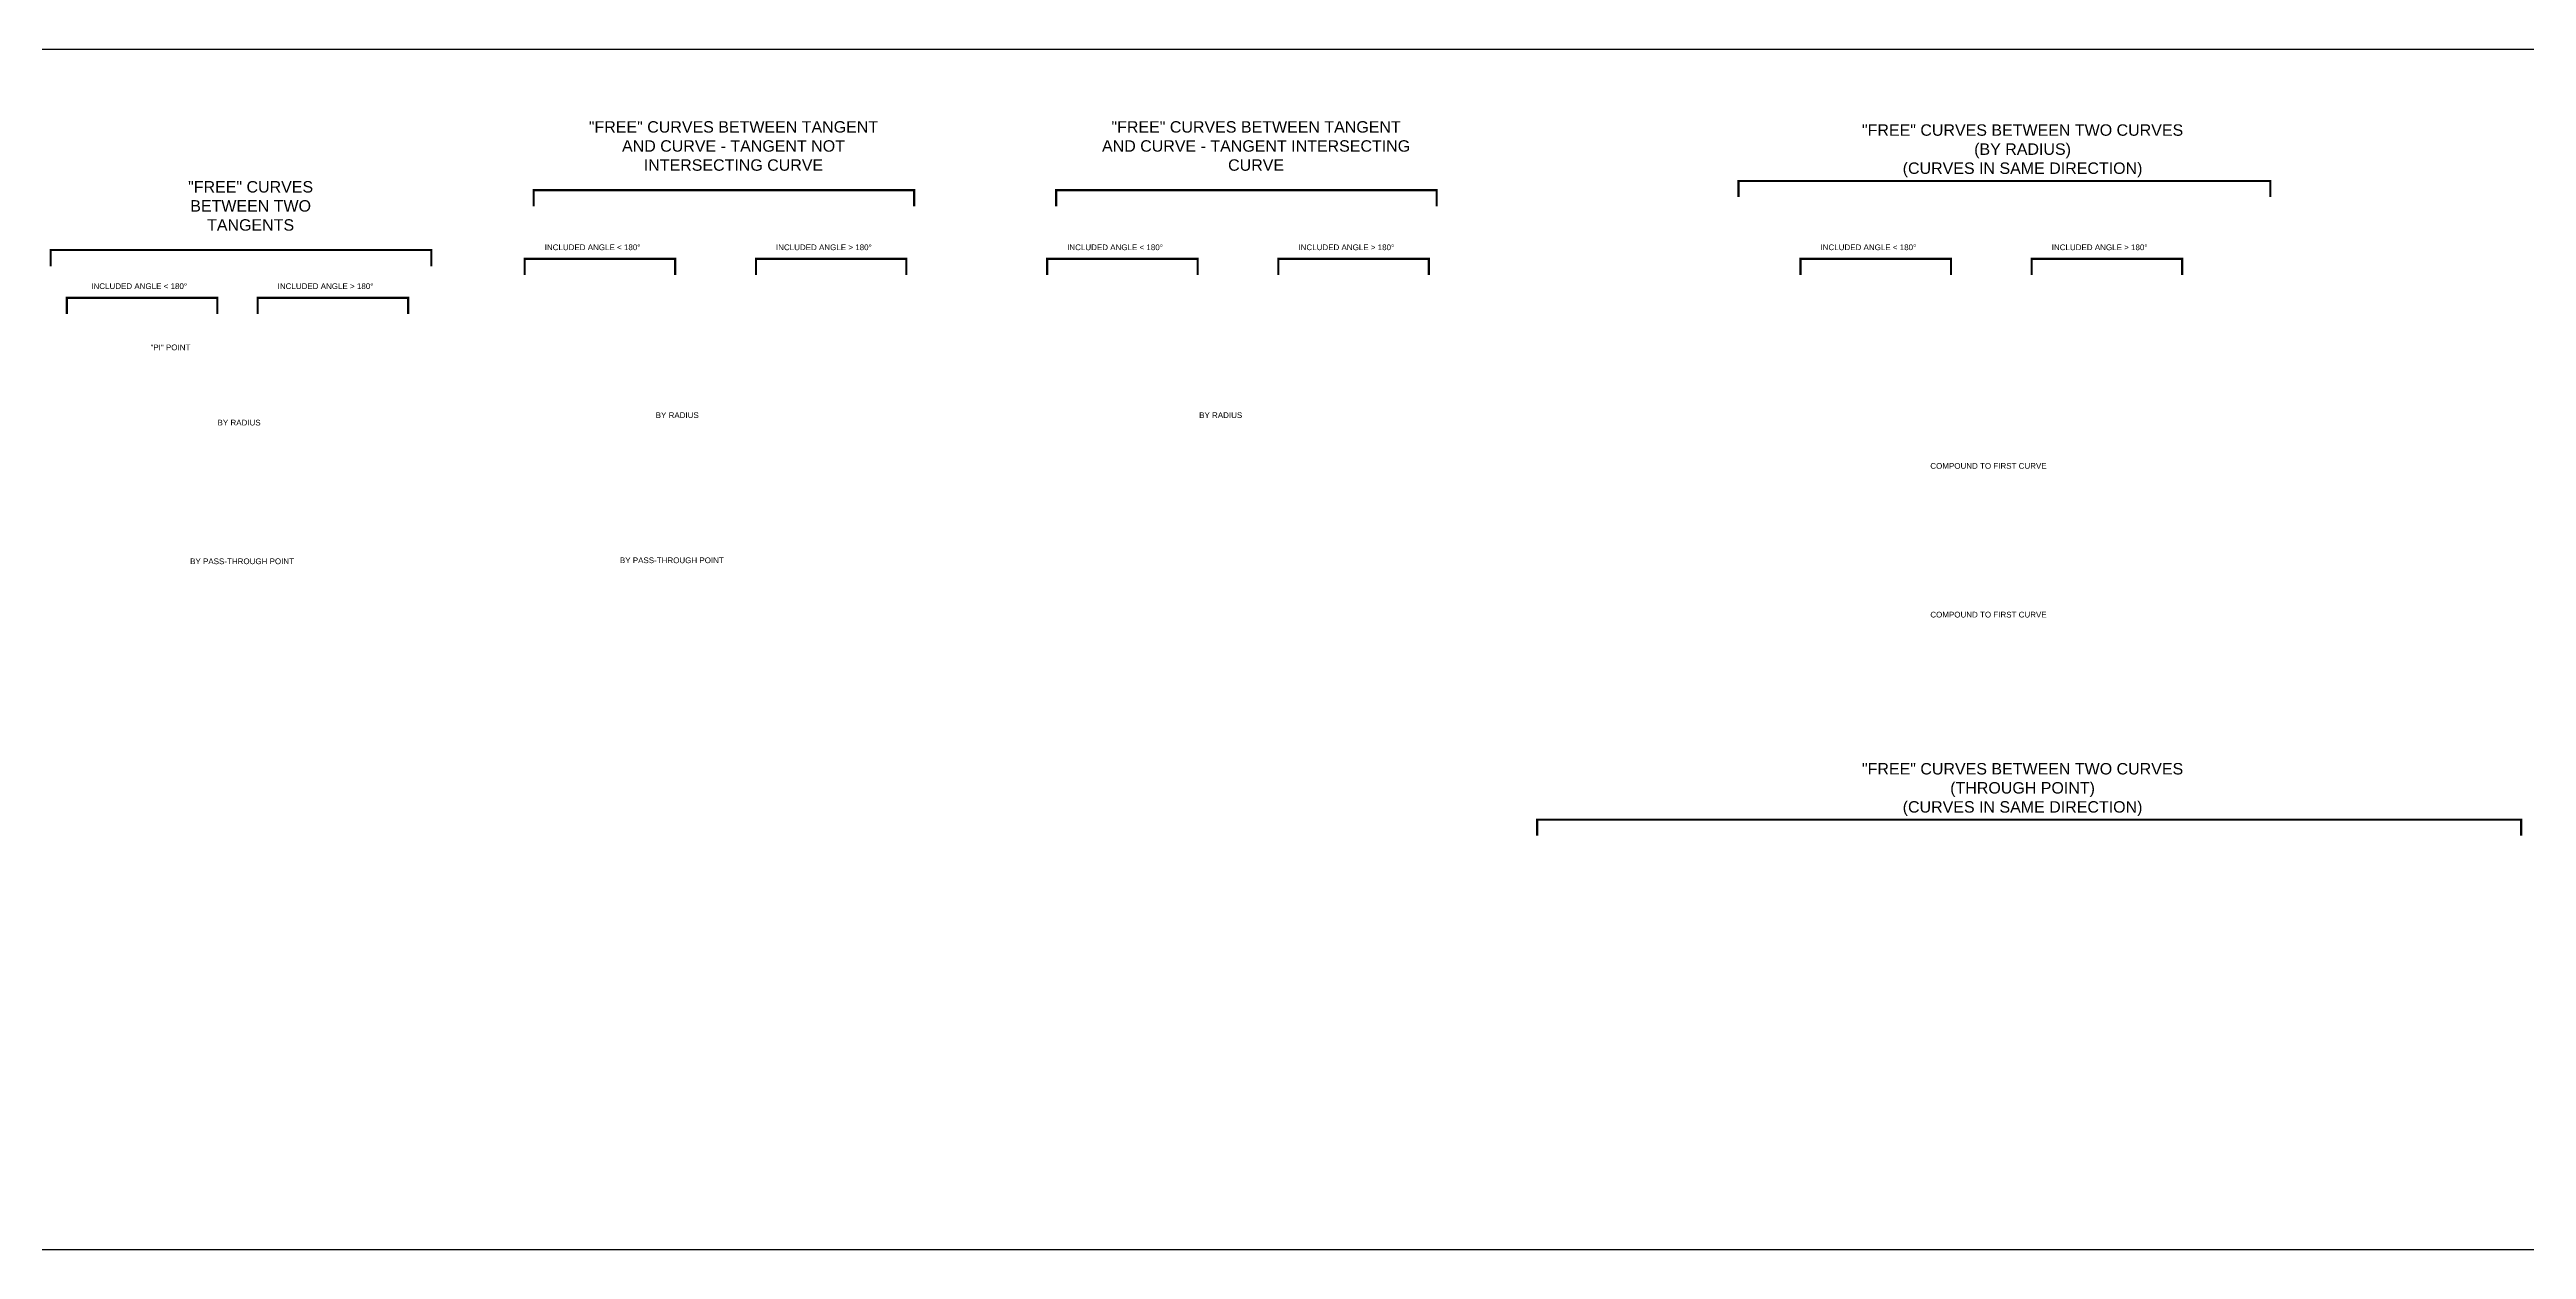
# Model space of a CAD drawing. Header units: feet. Extents: x 1000000 to 1072394, y 992134 to 1026925.
# Drawn here: x 1009676 to 1026994, y 1000000 to 1008392 of the extents above; entities that cross this region are included whole.
import ezdxf

# ---------------------------------------------------------------- set-up
doc = ezdxf.new("R2010")
doc.units = ezdxf.units.FT
doc.header["$LTSCALE"] = 40
doc.header["$MEASUREMENT"] = 0
doc.styles.get("Standard").update_dxf_attribs({"font": 'arial.ttf'})

msp = doc.modelspace()

# ---------------------------------------------------------------- linework, layer by layer
msp.add_lwpolyline([(1000000, 1000000), (1041785, 1000000), (1041785, 1008392), (1000000, 1008392)], close=True)
at = {"const_width": 15}
for points in [[(1015721, 1007296), (1015721, 1007409), (1013061, 1007409), (1013061, 1007296)], [(1019374, 1007296), (1019374, 1007409), (1016714, 1007409), (1016714, 1007296)], [(1025203, 1007360), (1025203, 1007473), (1021485, 1007473), (1021485, 1007360)], [(1012345, 1006877), (1012345, 1006990), (1009684, 1006990), (1009684, 1006877)], [(1014050, 1006815), (1014050, 1006928), (1012998, 1006928), (1012998, 1006815)], [(1015667, 1006815), (1015667, 1006928), (1014615, 1006928), (1014615, 1006815)], [(1017703, 1006815), (1017703, 1006928), (1016651, 1006928), (1016651, 1006815)], [(1019320, 1006815), (1019320, 1006928), (1018268, 1006928), (1018268, 1006815)], [(1022970, 1006815), (1022970, 1006928), (1021918, 1006928), (1021918, 1006815)], [(1024587, 1006815), (1024587, 1006928), (1023535, 1006928), (1023535, 1006815)], [(1010849, 1006543), (1010849, 1006656), (1009797, 1006656), (1009797, 1006543)], [(1012183, 1006543), (1012183, 1006656), (1011131, 1006656), (1011131, 1006543)], [(1026957, 1002893), (1026957, 1003006), (1020077, 1003006), (1020077, 1002893)]]:
    msp.add_lwpolyline(points, dxfattribs=at)

# ---------------------------------------------------------------- texts
for s, insert, char_height, width, attachment_point in [('"FREE" CURVES BETWEEN TANGENT AND CURVE - TANGENT NOT INTERSECTING CURVE', (1014458, 1007891), 80, 2187.71, 2), ('"FREE" CURVES BETWEEN TANGENT AND CURVE - TANGENT INTERSECTING CURVE', (1018112, 1007891), 80, 2187.71, 2), ('{\\fArial|b0|i0|c238|p34;"FREE" CURVES BETWEEN \\fArial|b0|i0|c0|p34;TWO \\fArial|b0|i0|c238|p34;CURVE\\fArial|b0|i0|c0|p34;S\\P(BY RADIUS)\\P(CURVES IN SAME DIRECTION)\\fArial|b0|i0|c238|p34;}', (1023471, 1007869), 80, 2408.37, 2), ('"FREE" CURVES BETWEEN TWO TANGENTS', (1011082, 1007472), 80, 1344.71, 2), ('INCLUDED ANGLE < 180%%d', (1013138, 1007029), 40, 812.15, 1), ('INCLUDED ANGLE > 180%%d', (1014755, 1007029), 40, 812.15, 1), ('INCLUDED ANGLE < 180%%d', (1016791, 1007029), 40, 812.15, 1), ('INCLUDED ANGLE > 180%%d', (1018408, 1007029), 40, 812.15, 1), ('INCLUDED ANGLE < 180%%d', (1022058, 1007029), 40, 812.15, 1), ('INCLUDED ANGLE > 180%%d', (1023675, 1007029), 40, 812.15, 1), ('INCLUDED ANGLE < 180%%d', (1009968, 1006757), 40, 812.15, 1), ('INCLUDED ANGLE > 180%%d', (1011271, 1006757), 40, 812.15, 1), ('"PI" POINT', (1010382, 1006329), 40, 725.84, 1), ('BY RADIUS', (1013914, 1005855), 40, 725.84, 1), ('BY RADIUS', (1017714, 1005855), 40, 725.84, 1), ('BY RADIUS', (1010851, 1005803), 40, 725.84, 1), ('{\\fArial|b0|i0|c0|p34;COMPOUND TO FIRST CURVE\\fArial|b0|i0|c238|p34;}', (1022826, 1005500), 40, 812.15, 1), ('BY PASS-THROUGH POINT', (1010659, 1004833), 40, 1033, 1), ('BY PASS-THROUGH POINT', (1013664, 1004840), 40, 1033, 1), ('{\\fArial|b0|i0|c0|p34;COMPOUND TO FIRST CURVE\\fArial|b0|i0|c238|p34;}', (1022826, 1004460), 40, 812.15, 1), ('{\\fArial|b0|i0|c238|p34;"FREE" CURVES BETWEEN \\fArial|b0|i0|c0|p34;TWO \\fArial|b0|i0|c238|p34;CURVE\\fArial|b0|i0|c0|p34;S\\P(THROUGH POINT)\\P(CURVES IN SAME DIRECTION)\\fArial|b0|i0|c238|p34;}', (1023471, 1003402), 80, 2408.37, 2)]:
    msp.add_mtext(s, dxfattribs=dict(insert=insert, char_height=char_height, width=width, attachment_point=attachment_point))

doc.saveas('drawing.dxf')
